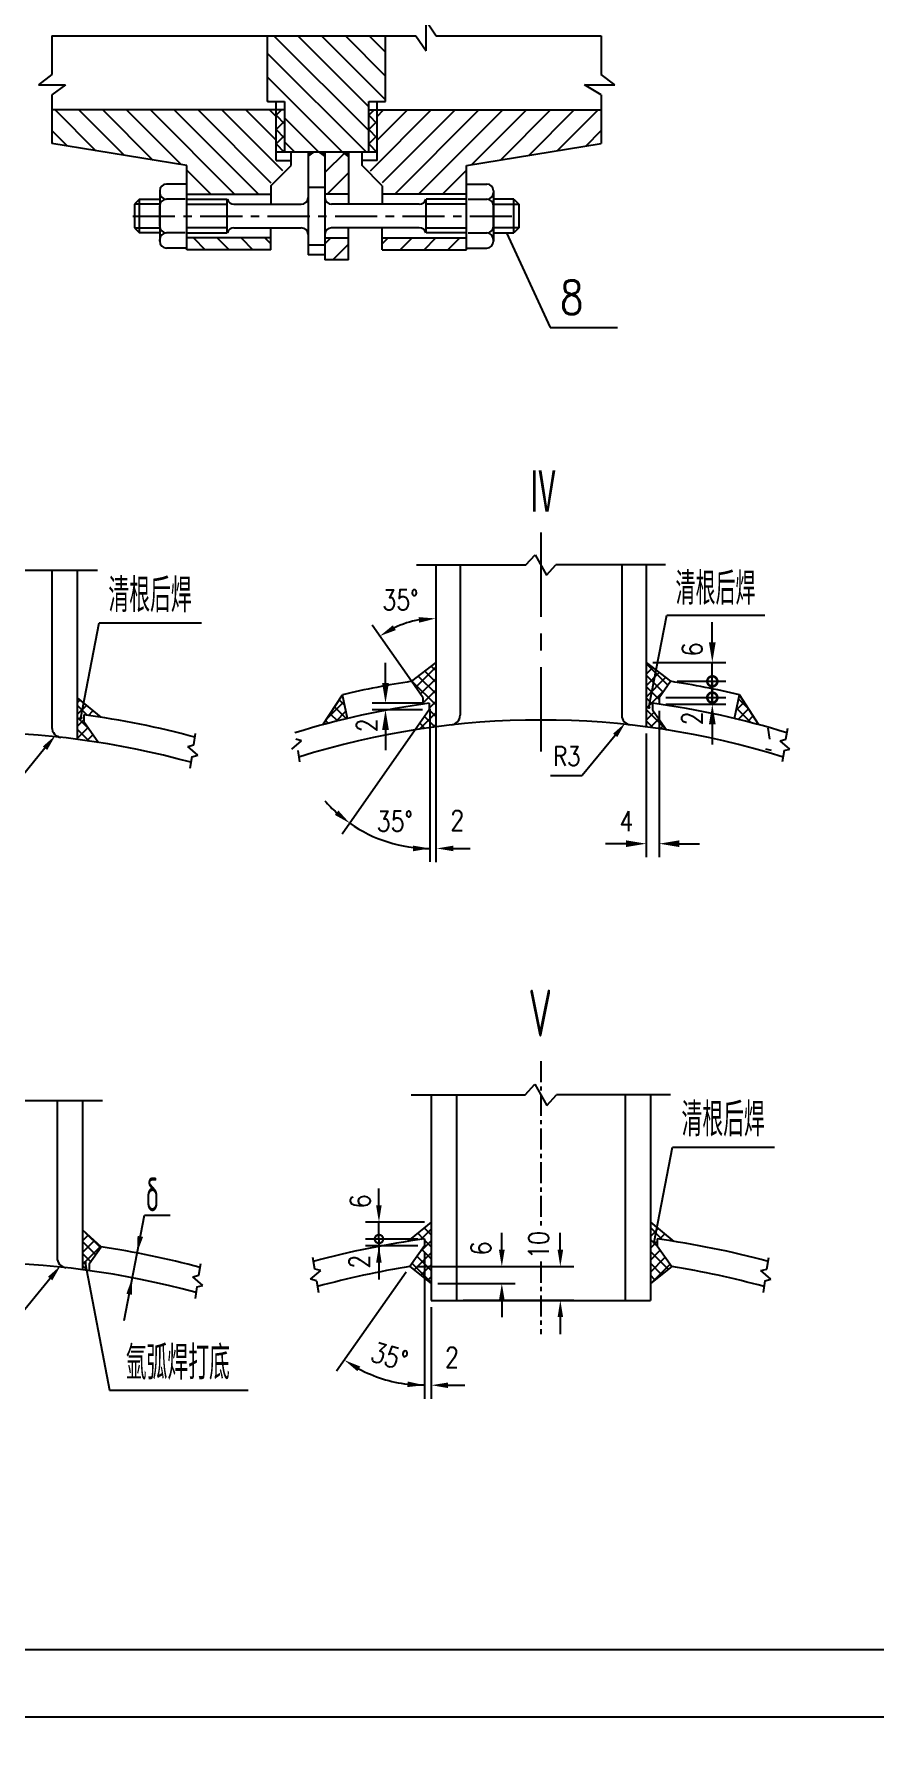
# Model space of a CAD drawing. Extents: x -4889 to 4059, y -4163 to -1605.
# Drawn here: x 3233.8 to 3358.5, y -3644.7 to -3391.1 of the extents above; entities that cross this region are included whole.
import ezdxf

# ---------------------------------------------------------------- set-up
doc = ezdxf.new("R2010")
doc.units = 0
doc.header["$LTSCALE"] = 5
doc.header["$MEASUREMENT"] = 0
for name, pattern in [('CENTER', [2, 1.25, -0.25, 0.25, -0.25]), ('CENTERX2', [4, 2.5, -0.5, 0.5, -0.5]), ('DASHDOT', [1, 0.5, -0.25, 0, -0.25])]:
    doc.linetypes.add(name, pattern=pattern)
doc.layers.get('0').update_dxf_attribs({"linetype": 'CONTINUOUS'})
doc.layers.get('DEFPOINTS').update_dxf_attribs({"linetype": 'CONTINUOUS'})
for name, color, linetype in [('0150001001', 6, 'CONTINUOUS'), ('0180001001', 7, 'CONTINUOUS'), ('0210001001', 1, 'CONTINUOUS'), ('0210001004', 1, 'DASHDOT'), ('0300001001', 1, 'CONTINUOUS'), ('CENTER', 7, 'CENTERX2'), ('CONTI2', 1, 'CONTINUOUS'), ('DIM', 7, 'CONTINUOUS'), ('RED', 1, 'CONTINUOUS'), ('TEXT', 3, 'CONTINUOUS'), ('THICK', 1, 'CONTINUOUS'), ('WHITE', 7, 'CONTINUOUS'), ('YELLOW', 2, 'CONTINUOUS')]:
    doc.layers.add(name, color=color, linetype=linetype)
doc.styles.add('HZ', font='ascii', dxfattribs={"width": 0.65, "bigfont": 'LYTXT.SHX'})
doc.styles.add('XW', font='ROMANS.SHX', dxfattribs={"width": 0.8, "height": 3})
doc.dimstyles.new('DIM1', dxfattribs={"dimtxt": 3, "dimasz": 3, "dimexe": 2, "dimexo": 1, "dimgap": 1, "dimtad": 0, "dimdec": 4, "dimzin": 0, "dimdsep": 46, "dimtxsty": 'XW', "dimcen": 2, "dimclrd": 7, "dimclre": 7, "dimclrt": 3, "dimadec": 0, "dimazin": 0, "dimtfac": 0.666667, "dimtdec": 4, "dimtofl": 0, "dimtmove": 2, "dimatfit": 3, "dimfxl": 0, "dimtvp": 1.333333, "dimtolj": 1, "dimtzin": 0, "dimarcsym": 0})
doc.dimstyles.new('DIM1$0', dxfattribs={"dimtxt": 3, "dimasz": 3, "dimexe": 2, "dimexo": 0, "dimgap": 1, "dimtad": 0, "dimdec": 4, "dimzin": 0, "dimdsep": 46, "dimtxsty": 'XW', "dimcen": 2, "dimclrd": 7, "dimclre": 7, "dimclrt": 3, "dimadec": 0, "dimazin": 0, "dimtfac": 0.666667, "dimtdec": 4, "dimtmove": 0, "dimatfit": 3, "dimfxl": 0, "dimtvp": 1.333333, "dimtolj": 1, "dimtzin": 0, "dimarcsym": 0})
doc.dimstyles.new('DIM2', dxfattribs={"dimscale": 4, "dimtxt": 3, "dimasz": 2.5, "dimexe": 2, "dimexo": 1, "dimgap": 1, "dimtad": 0, "dimdec": 0, "dimzin": 0, "dimdsep": 46, "dimtxsty": 'XW', "dimblk2": 'DOTSMALL', "dimsah": 1, "dimcen": 0, "dimclrt": 3, "dimadec": 0, "dimazin": 0, "dimtm": 1e-09, "dimtfac": 0.5, "dimtdec": 0, "dimtofl": 0, "dimtmove": 2, "dimatfit": 3, "dimfxl": 0, "dimtvp": 1.166667, "dimtolj": 1, "dimtzin": 0, "dimarcsym": 0})
doc.dimstyles.new('DIM3', dxfattribs={"dimscale": 4, "dimtxt": 3, "dimasz": 2.5, "dimexe": 2, "dimexo": 1, "dimgap": 1, "dimtad": 0, "dimdec": 0, "dimzin": 0, "dimdsep": 46, "dimtxsty": 'XW', "dimblk1": 'DOTSMALL', "dimsah": 1, "dimcen": 0, "dimclrt": 3, "dimadec": 0, "dimazin": 0, "dimtm": 1e-09, "dimtfac": 0.5, "dimtdec": 0, "dimtofl": 0, "dimtmove": 2, "dimatfit": 3, "dimldrblk": 'DOTSMALL', "dimfxl": 0, "dimtvp": 1.166667, "dimtolj": 1, "dimtzin": 0, "dimarcsym": 0})
doc.dimstyles.new('DIM4', dxfattribs={"dimscale": 4, "dimtxt": 3, "dimasz": 2.5, "dimexe": 2, "dimexo": 1, "dimgap": 1, "dimtad": 0, "dimtih": 1, "dimtoh": 1, "dimdec": 0, "dimzin": 0, "dimdsep": 46, "dimtxsty": 'XW', "dimblk1": 'NONE', "dimsah": 1, "dimcen": 2, "dimclrt": 3, "dimadec": 0, "dimazin": 0, "dimtfac": 0.5, "dimtdec": 0, "dimtofl": 0, "dimtmove": 2, "dimatfit": 3, "dimldrblk": 'NONE', "dimfxl": 0, "dimtvp": 1.166667, "dimtolj": 1, "dimtzin": 0, "dimarcsym": 0})
doc.dimstyles.new('副本 DIM1', dxfattribs={"dimtxt": 3, "dimasz": 2.5, "dimexe": 2, "dimexo": 0, "dimgap": 1, "dimtad": 1, "dimtih": 1, "dimtoh": 1, "dimdec": 4, "dimzin": 0, "dimdsep": 46, "dimtxsty": 'XW', "dimcen": 0.09, "dimclrt": 3, "dimadec": 0, "dimazin": 0, "dimtfac": 0.5, "dimtdec": 4, "dimtmove": 2, "dimatfit": 3, "dimfxl": 0, "dimtolj": 1, "dimtzin": 0, "dimarcsym": 0})

# ---------------------------------------------------------------- blocks, each defined once
blk = doc.blocks.new('_DotSmall')
at = {"layer": 'WHITE', "color": 0, "const_width": 0.5}
blk.add_lwpolyline([(-0.0625, 0, 1), (0.0625, 0, 1)], format="xyb", close=True, dxfattribs=at)
blk = doc.blocks.new('*D68')
at = {"layer": 'DEFPOINTS', "color": 0}
for p in [(1095.3, 972.3), (1126.3, 972.3), (1122.3, 962.3)]:
    blk.add_point(p, dxfattribs=at)
at = {"layer": 'WHITE', "color": 0, "lineweight": -2}
for p, q in [((1095.3, 982.3), (1095.3, 992.3)), ((1122.3, 972.3), (1087.3, 972.3)), ((1118.3, 962.3), (1087.3, 962.3)), ((1095.3, 962.3), (1095.3, 952.3))]:
    blk.add_line(p, q, dxfattribs=at)
at = {"layer": 'WHITE', "color": 0}
blk.add_solid([(1093.6, 982.3), (1096.9, 982.3), (1095.3, 972.3)], dxfattribs=at)
at = {"layer": 'WHITE', "color": 0, "lineweight": -2, "xscale": 10, "yscale": 10, "zscale": 10, "rotation": 90}
blk.add_blockref('_DotSmall', (1095.3, 962.3), dxfattribs=at)
at = {"layer": 'WHITE', "color": 3, "insert": (1084.3, 984.7), "char_height": 12, "attachment_point": 5, "rotation": 90, "style": 'XW'}
blk.add_mtext('\\A1;6', dxfattribs=at)
blk = doc.blocks.new('*D66')
at = {"layer": 'DEFPOINTS', "color": 0}
for p in [(1122.3, 962.3), (1122.3, 958.3), (1122.3, 958.3), (1113.7, 945.9), (1089.5, 882.2)]:
    blk.add_point(p, dxfattribs=at)
at = {"layer": 'WHITE', "color": 0, "lineweight": -2}
for p, q in [((1122.3, 954.3), (1122.3, 867.5)), ((1111.4, 942.6), (1070.2, 883.9))]:
    blk.add_line(p, q, dxfattribs=at)
blk.add_arc((1122.3, 958.3), 82.8, 241.9221, 263.0779, dxfattribs=at)
at = {"layer": 'WHITE', "color": 0}
for points in [[(1082.5, 883.8), (1084.2, 886.6), (1074.8, 890.4)], [(1112.4, 877.7), (1112.2, 874.4), (1122.3, 875.5)]]:
    blk.add_solid(points, dxfattribs=at)
at = {"layer": 'WHITE', "color": 3, "insert": (1101.6, 892.6), "char_height": 12, "attachment_point": 5, "rotation": 342.5, "style": 'XW'}
blk.add_mtext('\\A1;35°', dxfattribs=at)
blk = doc.blocks.new('*D67')
at = {"layer": 'DEFPOINTS', "color": 0}
for p in [(1095.3, 962.3), (1122.3, 962.3), (1122.3, 958.3)]:
    blk.add_point(p, dxfattribs=at)
at = {"layer": 'WHITE', "color": 0, "lineweight": -2}
for p, q in [((1095.3, 962.3), (1095.3, 972.3)), ((1118.3, 962.3), (1087.3, 962.3)), ((1118.3, 958.3), (1087.3, 958.3)), ((1095.3, 948.3), (1095.3, 938.3))]:
    blk.add_line(p, q, dxfattribs=at)
at = {"layer": 'WHITE', "color": 0}
blk.add_solid([(1093.6, 948.3), (1096.9, 948.3), (1095.3, 958.3)], dxfattribs=at)
at = {"layer": 'WHITE', "color": 0, "lineweight": -2, "xscale": 10, "yscale": 10, "zscale": 10, "rotation": 270}
blk.add_blockref('_DotSmall', (1095.3, 962.3), dxfattribs=at)
at = {"layer": 'WHITE', "color": 3, "insert": (1083.7, 948.8), "char_height": 12, "attachment_point": 5, "rotation": 90, "style": 'XW'}
blk.add_mtext('\\A1;2', dxfattribs=at)
blk = doc.blocks.new('*D65')
at = {"layer": 'DEFPOINTS', "color": 0}
for p in [(1122.3, 958.3), (1126.3, 925.9), (1126.3, 875.5)]:
    blk.add_point(p, dxfattribs=at)
at = {"layer": 'DIM', "color": 0, "lineweight": -2}
for p, q in [((1122.3, 954.3), (1122.3, 867.5)), ((1126.3, 921.9), (1126.3, 867.5)), ((1122.3, 875.5), (1112.3, 875.5)), ((1136.3, 875.5), (1146.3, 875.5))]:
    blk.add_line(p, q, dxfattribs=at)
at = {"layer": 'DIM', "color": 0}
blk.add_solid([(1136.3, 877.1), (1136.3, 873.8), (1126.3, 875.5)], dxfattribs=at)
at = {"layer": 'DIM', "color": 3, "insert": (1138.6, 892.1), "char_height": 12, "attachment_point": 5, "style": 'XW'}
blk.add_mtext('\\A1;2', dxfattribs=at)
blk = doc.blocks.new('_None')
blk = doc.blocks.new('*D69')
at = {"layer": 'DEFPOINTS', "color": 0}
for p in [(1113.7, 945.9), (1168.2, 945.9), (1126.3, 935.9)]:
    blk.add_point(p, dxfattribs=at)
at = {"layer": 'WHITE', "color": 0, "lineweight": -2}
for p, q in [((1168.2, 955.9), (1168.2, 965.9)), ((1117.7, 945.9), (1176.2, 945.9)), ((1130.3, 935.9), (1176.2, 935.9)), ((1168.2, 925.9), (1168.2, 915.9))]:
    blk.add_line(p, q, dxfattribs=at)
at = {"layer": 'WHITE', "color": 0}
for points in [[(1166.5, 955.9), (1169.9, 955.9), (1168.2, 945.9)], [(1166.5, 925.9), (1169.9, 925.9), (1168.2, 935.9)]]:
    blk.add_solid(points, dxfattribs=at)
at = {"layer": 'WHITE', "color": 3, "insert": (1155.9, 956.7), "char_height": 12, "attachment_point": 5, "rotation": 90, "style": 'XW'}
blk.add_mtext('\\A1;6', dxfattribs=at)
blk = doc.blocks.new('*D70')
at = {"layer": 'DEFPOINTS', "color": 0}
for p in [(1113.7, 945.9), (1202.9, 945.9), (1141.3, 925.9)]:
    blk.add_point(p, dxfattribs=at)
at = {"layer": 'WHITE', "color": 0, "lineweight": -2}
for p, q in [((1202.9, 955.9), (1202.9, 965.9)), ((1117.7, 945.9), (1210.9, 945.9)), ((1145.3, 925.9), (1210.9, 925.9)), ((1202.9, 915.9), (1202.9, 905.9))]:
    blk.add_line(p, q, dxfattribs=at)
at = {"layer": 'WHITE', "color": 0}
for points in [[(1201.3, 955.9), (1204.6, 955.9), (1202.9, 945.9)], [(1201.3, 915.9), (1204.6, 915.9), (1202.9, 925.9)]]:
    blk.add_solid(points, dxfattribs=at)
at = {"layer": 'WHITE', "color": 3, "insert": (1190, 958.7), "char_height": 12, "attachment_point": 5, "rotation": 90, "style": 'XW'}
blk.add_mtext('\\A1;10', dxfattribs=at)
blk = doc.blocks.new('*D156')
at = {"color": 0, "lineweight": -2}
blk.add_line((3289.75, -3487.17), (3283.91, -3478.82), dxfattribs=at)
blk.add_arc((3293.37, -3492.33), 14.49, 99.8972, 115.1028, dxfattribs=at)
at = {"color": 0}
for points in [[(3287.43, -3479.57), (3287.01, -3478.85), (3285.05, -3480.46)], [(3290.84, -3477.64), (3290.91, -3478.47), (3293.37, -3477.84)]]:
    blk.add_solid(points, dxfattribs=at)
at = {"layer": 'DEFPOINTS', "color": 0}
for p in [(3293.37, -3469.89), (3287.63, -3479.03), (3289.75, -3487.17), (3291.45, -3489.59), (3293.37, -3493.93)]:
    blk.add_point(p, dxfattribs=at)
at = {"color": 3, "insert": (3288.13, -3475.09), "char_height": 3, "attachment_point": 5, "style": 'XW'}
blk.add_mtext('\\A1;35°', dxfattribs=at)
blk = doc.blocks.new('*D157')
at = {"layer": 'DEFPOINTS', "color": 0}
for p in [(3285.91, -3490.42), (3292.41, -3490.42), (3292.41, -3491.39)]:
    blk.add_point(p, dxfattribs=at)
at = {"layer": 'WHITE', "color": 7, "lineweight": -2}
for p, q in [((3285.91, -3487.42), (3285.91, -3484.42)), ((3291.41, -3490.42), (3283.91, -3490.42)), ((3291.41, -3491.39), (3283.91, -3491.39)), ((3285.91, -3494.39), (3285.91, -3497.39))]:
    blk.add_line(p, q, dxfattribs=at)
at = {"layer": 'WHITE', "color": 7}
for points in [[(3285.41, -3487.42), (3286.41, -3487.42), (3285.91, -3490.42)], [(3285.41, -3494.39), (3286.41, -3494.39), (3285.91, -3491.39)]]:
    blk.add_solid(points, dxfattribs=at)
at = {"layer": 'WHITE', "color": 3, "insert": (3283.13, -3493.68), "char_height": 3, "attachment_point": 5, "rotation": 90, "style": 'XW'}
blk.add_mtext('\\A1;2', dxfattribs=at)
blk = doc.blocks.new('*D158')
at = {"layer": 'DEFPOINTS', "color": 0}
for p in [(3326.49, -3490.56), (3324.57, -3493.93), (3324.57, -3511.27)]:
    blk.add_point(p, dxfattribs=at)
at = {"layer": 'DIM', "color": 7, "lineweight": -2}
for p, q in [((3326.49, -3491.56), (3326.49, -3513.27)), ((3324.57, -3494.93), (3324.57, -3513.27)), ((3321.57, -3511.27), (3318.57, -3511.27)), ((3329.49, -3511.27), (3332.49, -3511.27))]:
    blk.add_line(p, q, dxfattribs=at)
at = {"layer": 'DIM', "color": 7}
for points in [[(3321.57, -3510.77), (3321.57, -3511.77), (3324.57, -3511.27)], [(3329.49, -3510.77), (3329.49, -3511.77), (3326.49, -3511.27)]]:
    blk.add_solid(points, dxfattribs=at)
at = {"layer": 'DIM', "color": 3, "insert": (3321.63, -3507.93), "char_height": 3, "attachment_point": 5, "style": 'XW'}
blk.add_mtext('\\A1;4', dxfattribs=at)
blk = doc.blocks.new('*D159')
at = {"layer": 'DEFPOINTS', "color": 0}
for p in [(3326.49, -3489.59), (3334.39, -3489.59), (3326.49, -3490.56)]:
    blk.add_point(p, dxfattribs=at)
at = {"layer": 'WHITE', "color": 7, "lineweight": -2}
for p, q in [((3334.39, -3489.59), (3334.39, -3486.59)), ((3327.49, -3489.59), (3336.39, -3489.59)), ((3327.49, -3490.56), (3336.39, -3490.56)), ((3334.39, -3493.56), (3334.39, -3496.56))]:
    blk.add_line(p, q, dxfattribs=at)
at = {"layer": 'WHITE', "color": 7}
blk.add_solid([(3333.89, -3493.56), (3334.89, -3493.56), (3334.39, -3490.56)], dxfattribs=at)
at = {"layer": 'WHITE', "color": 7, "lineweight": -2, "xscale": 3, "yscale": 3, "zscale": 3, "rotation": 270}
blk.add_blockref('_DotSmall', (3334.39, -3489.59), dxfattribs=at)
at = {"layer": 'WHITE', "color": 3, "insert": (3331.37, -3492.66), "char_height": 3, "attachment_point": 5, "rotation": 90, "style": 'XW'}
blk.add_mtext('\\A1;2', dxfattribs=at)
blk = doc.blocks.new('*D160')
at = {"layer": 'DEFPOINTS', "color": 0}
for p in [(3324.57, -3484.38), (3334.39, -3484.38), (3328.18, -3487.17)]:
    blk.add_point(p, dxfattribs=at)
at = {"layer": 'WHITE', "color": 7, "lineweight": -2}
for p, q in [((3334.39, -3481.38), (3334.39, -3478.38)), ((3325.57, -3484.38), (3336.39, -3484.38)), ((3329.18, -3487.17), (3336.39, -3487.17)), ((3334.39, -3487.17), (3334.39, -3490.17))]:
    blk.add_line(p, q, dxfattribs=at)
at = {"layer": 'WHITE', "color": 7}
blk.add_solid([(3333.89, -3481.38), (3334.89, -3481.38), (3334.39, -3484.38)], dxfattribs=at)
at = {"layer": 'WHITE', "color": 7, "lineweight": -2, "xscale": 3, "yscale": 3, "zscale": 3, "rotation": 90}
blk.add_blockref('_DotSmall', (3334.39, -3487.17), dxfattribs=at)
at = {"layer": 'WHITE', "color": 3, "insert": (3331.41, -3482.43), "char_height": 3, "attachment_point": 5, "rotation": 90, "style": 'XW'}
blk.add_mtext('\\A1;6', dxfattribs=at)
blk = doc.blocks.new('*D219')
at = {"layer": 'DEFPOINTS', "color": 0}
for p in [(4059.19, -3323.64), (4034.19, -3329.3), (4059.19, -3329.3), (3131.77, -3515.1), (3132.31, -3515.1), (3132.31, -3527.06)]:
    blk.add_point(p, dxfattribs=at)
at = {"layer": 'THICK', "color": 0, "lineweight": -2}
for p, q in [((4034.19, -3329.3), (4034.19, -3322.64)), ((4036.69, -3323.64), (4056.69, -3323.64)), ((4059.19, -3329.3), (4059.19, -3322.64)), ((3131.77, -3515.1), (3131.77, -3529.06)), ((3132.31, -3515.1), (3132.31, -3529.06)), ((3129.27, -3527.06), (3126.77, -3527.06)), ((3131.77, -3527.06), (3132.31, -3527.06)), ((3134.81, -3527.06), (3137.31, -3527.06))]:
    blk.add_line(p, q, dxfattribs=at)
at = {"layer": 'THICK', "color": 0}
for points in [[(4036.69, -3323.23), (4036.69, -3324.06), (4034.19, -3323.64)], [(4056.69, -3323.23), (4056.69, -3324.06), (4059.19, -3323.64)], [(3129.27, -3526.65), (3129.27, -3527.48), (3131.77, -3527.06)], [(3134.81, -3526.65), (3134.81, -3527.48), (3132.31, -3527.06)]]:
    blk.add_solid(points, dxfattribs=at)
at = {"layer": 'THICK', "color": 3, "char_height": 3, "attachment_point": 5, "style": 'XW'}
for s, insert in [('\\A1;25.0000', (4046.69, -3320.64)), ('\\A1;5', (3136.14, -3525))]:
    blk.add_mtext(s, dxfattribs=dict(at, insert=insert))
blk = doc.blocks.new('8型')
at = {"layer": 'WHITE'}
h = blk.add_hatch(dxfattribs=at)
h.set_pattern_fill('ANSI37', color=256, scale=40, style=0)
h.set_pattern_definition([(45, (-220, -483.5), (-3.535534, 3.535534), []), (135, (-220, -483.5), (-3.535534, -3.535534), [])])
h.paths.add_polyline_path([(1040.32731, 474.78277), (1040.32731, 478.81946, -0.0049053947), (1050.32731, 477.36742), (1036.32731, 488.81946), (1036.32731, 452.39232), (1049.0032, 462.39232)])
h.paths.add_polyline_path([(906.32731, 488.81946), (892.32731, 477.36742, -0.0049053947), (902.32731, 478.81946), (902.32731, 474.78277), (893.65143, 462.39232), (906.32731, 452.39232)])
at = {"layer": 'CENTER'}
for p, q in [((971.32731, 584.39988), (971.32731, 486.35784)), ((971.32731, 465.35633), (971.32731, 422.39232))]:
    blk.add_line(p, q, dxfattribs=at)
at = {"layer": 'DIM'}
for p, q in [((962.03168, 564.39988), (967.78058, 570.66565)), ((967.78058, 570.66565), (974.87405, 558.13412)), ((894.32731, 564.39988), (962.03168, 564.39988)), ((974.87405, 558.13412), (980.62295, 564.39988)), ((1048.32731, 564.39988), (980.62295, 564.39988)), ((1038.52103, 476.97691), (1049.39223, 533.36775)), ((837.20575, 460.97409), (836.11279, 467.78016)), ((1105.44888, 460.97409), (1106.54184, 467.78016)), ((834.7632, 454.87462), (840.78002, 460.02614)), ((840.78002, 460.02614), (837.20575, 460.97409)), ((1101.87461, 460.02614), (1105.44888, 460.97409)), ((1107.89143, 454.87462), (1101.87461, 460.02614)), ((838.33746, 453.92666), (834.7632, 454.87462)), ((838.33746, 453.92666), (839.45026, 446.99704)), ((1104.31717, 453.92666), (1103.20437, 446.99704)), ((1104.31717, 453.92666), (1107.89143, 454.87462))]:
    blk.add_line(p, q, dxfattribs=at)
at = {"layer": 'RED'}
for p, q in [((906.32731, 564.39988), (906.32731, 442.39232)), ((921.32731, 564.39988), (921.32731, 442.39232)), ((1021.32731, 564.39988), (1021.32731, 442.39232)), ((1036.32731, 564.39988), (1036.32731, 442.39232)), ((906.32731, 488.81946), (892.32731, 477.36742)), ((1036.32731, 488.81946), (1050.32731, 477.36742)), ((902.32731, 478.81946), (902.32731, 474.78277)), ((1040.32731, 478.81946), (1040.32731, 474.78277)), ((902.32731, 474.78277), (893.65143, 462.39232)), ((1040.32731, 474.78277), (1049.0032, 462.39232)), ((893.65143, 462.39232), (906.32731, 452.39232)), ((1049.0032, 462.39232), (1036.32731, 452.39232)), ((906.32731, 442.39232), (1036.32731, 442.39232))]:
    blk.add_line(p, q, dxfattribs=at)
for radius, start, end in [(515, 97.69967606, 105.17926558), (515, 74.82073442, 82.30032394), (500, 98.93719849, 105.36166443), (500, 74.63833557, 81.06280151)]:
    blk.add_arc((971.32731, -31.53728), radius, start, end, dxfattribs=at)
at = {"layer": 'WHITE'}
blk.add_line((1049.39223, 533.36775), (1110.08707, 533.36775), dxfattribs=at)
at = {"layer": 'WHITE', "const_width": 1}
blk.add_lwpolyline([(1038.02103, 476.97691, 1), (1039.02103, 476.97691, 1)], format="xyb", close=True, dxfattribs=at)
at = {"layer": 'DIM', "color": 3}
for s, insert, char_height, attachment_point, style in [('清根后焊', (1079.54361, 549.69511), 20, 5, 'HZ'), ('\\A1;', (-107.04371, -332.54764), 3, 4, 'XW'), ('\\A1;', (-105.83956, -353.4743), 3, 4, 'XW')]:
    blk.add_mtext(s, dxfattribs=dict(at, insert=insert, char_height=char_height, attachment_point=attachment_point, style=style))
at = {"layer": 'WHITE', "color": 3, "insert": (-183.51247, -297.69591), "char_height": 3, "attachment_point": 4, "style": 'XW'}
blk.add_mtext('\\A1;', dxfattribs=at)
at = {"layer": 'DIM'}
dim = blk.add_linear_dim(base=(906.32731, 391.95963), p1=(902.32731, 474.78277), p2=(906.32731, 442.39232), text='2', dimstyle='DIM4', dxfattribs=at)
dim.commit()
dim.dimension.update_dxf_attribs({"geometry": '*D65', "text_midpoint": (918.56856, 408.56391), "dimtype": 160, "insert": (-220, -483.5)})
at = {"layer": 'WHITE'}
for base, p1, p2, text, dimstyle, picture, middle in [((875.25243, 488.81946), (902.32731, 478.81946), (906.32731, 488.81946), '6', 'DIM3', '*D68', (864.28416, 501.15792)), ((875.25243, 478.81946), (902.32731, 474.78277), (902.32731, 478.81946), '2', 'DIM2', '*D67', (863.67481, 465.25416)), ((982.91867, 462.39232), (921.32731, 442.39232), (893.65143, 462.39232), '10', 'DIM1', '*D70', (969.99531, 475.22503)), ((948.18714, 462.39232), (906.32731, 452.39232), (893.65143, 462.39232), '6', 'DIM1', '*D69', (935.86956, 473.20844))]:
    dim = blk.add_linear_dim(base=base, p1=p1, p2=p2, angle=90, text=text, dimstyle=dimstyle, dxfattribs=at)
    dim.commit()
    dim.dimension.update_dxf_attribs({"geometry": picture, "text_midpoint": middle, "dimtype": 160, "insert": (-220, -483.5)})
dim = blk.add_angular_dim_2l(base=(869.52274, 398.73323), line1=((902.32731, 478.81946), (902.32731, 474.78277)), line2=((902.32731, 474.78277), (893.65143, 462.39232)), dimstyle='DIM1', dxfattribs=at)
dim.commit()
dim.dimension.update_dxf_attribs({"geometry": '*D66', "text_midpoint": (881.6318, 409.14497), "insert": (-220, -483.5)})

msp = doc.modelspace()

# ---------------------------------------------------------------- hatches: boundary and pattern name
at = {"layer": 'WHITE'}
h = msp.add_hatch(dxfattribs=at)
h.set_pattern_fill('ANSI37', color=256, scale=9.6, style=0)
h.set_pattern_definition([(45, (3215.0469, -3639.7664), (-0.848528, 0.848528), []), (135, (3215.0469, -3639.7664), (-0.848528, -0.848528), [])])
h.paths.add_polyline_path([(3338.40769, -3489.16468), (3337.65992, -3492.6873, -0.007596561), (3341.29917, -3493.61456)])
h.paths.add_polyline_path([(3328.17966, -3487.16994), (3324.56542, -3484.38287), (3324.56542, -3493.92868, -0.006403727), (3327.60763, -3494.36726), (3325.52542, -3491.39355), (3325.52542, -3490.42475, -0.001960476), (3326.48542, -3490.55837), (3326.48542, -3489.58957)])
h.paths.add_polyline_path([(3293.36542, -3484.38287), (3289.75118, -3487.16994), (3291.44542, -3489.58957), (3291.44542, -3490.55837, -0.001960476), (3292.40542, -3490.42475), (3292.40542, -3491.39355), (3290.32321, -3494.36726, -0.006403727), (3293.36542, -3493.92868)])
h.paths.add_polyline_path([(3279.52316, -3489.16468), (3276.63167, -3493.61456, -0.007596561), (3280.27092, -3492.6873)])
h = msp.add_hatch(dxfattribs=at)
h.set_pattern_fill('ANSI37', color=256, scale=10, style=0)
h.set_pattern_definition([(45, (3026.0985, -3732.716), (-0.8838835, 0.8838835), []), (135, (3026.0985, -3732.716), (-0.8838835, -0.8838835), [])])
h.paths.add_polyline_path([(3207.6803, -3489.63617), (3204.1803, -3492.49918, -0.004905395), (3206.6803, -3492.13617), (3206.6803, -3493.14534), (3204.51132, -3496.24296, -0.006403727), (3207.6803, -3495.78611)])
h.paths.add_polyline_path([(3240.1803, -3495.78611, -0.006403727), (3243.34927, -3496.24296), (3241.1803, -3493.14534), (3241.1803, -3492.13617, -0.004905395), (3243.6803, -3492.49918), (3240.1803, -3489.63617)])
h = msp.add_hatch(dxfattribs=at)
h.set_pattern_fill('ANSI37', color=256, scale=10, style=0)
h.set_pattern_definition([(45, (3126.861, -3896.4184), (-0.8838835, 0.8838835), []), (135, (3126.861, -3896.4184), (-0.8838835, -0.8838835), [])])
h.paths.add_polyline_path([(3243.71045, -3571.09888), (3240.94278, -3568.59888), (3240.94278, -3574.49733, -0.00201821), (3241.94278, -3574.63255), (3241.94278, -3573.62338)])
h.paths.add_polyline_path([(3208.44278, -3568.59888), (3205.6751, -3571.09888), (3207.44278, -3573.62338), (3207.44278, -3574.63255, -0.00201821), (3208.44278, -3574.49733)])

# ---------------------------------------------------------------- linework, layer by layer
for p, q in [((3292.49218, -3491.26964), (3292.49218, -3513.97543)), ((3290.32321, -3494.36726), (3279.46868, -3509.86914)), ((2710.931, -3640.86273), (3551.931, -3640.86273))]:
    msp.add_line(p, q)
for start, end in [(221.1558894, 228.0779447), (235, 270)]:
    msp.add_arc((3292.49218, -3491.26964), 20.70579, start, end)
msp.add_solid([(3278.91741, -3506.34961), (3278.39909, -3507.00214), (3280.61583, -3508.23083)])
at = {"layer": '0150001001', "color": 7}
for p, q in [((3291.92564, -3389.10731), (3293.42564, -3391.35731)), ((3291.92564, -3393.60731), (3291.92564, -3389.10731)), ((3290.42564, -3391.35731), (3291.92564, -3393.60731)), ((3236.42564, -3397.10731), (3234.42564, -3398.60731)), ((3319.92564, -3398.60731), (3317.92564, -3397.10731)), ((3234.42564, -3398.60731), (3238.42564, -3398.60731)), ((3238.42564, -3398.60731), (3236.42564, -3400.10731)), ((3315.42564, -3398.60731), (3319.92564, -3398.60731)), ((3317.92564, -3400.10731), (3315.42564, -3398.60731))]:
    msp.add_line(p, q, dxfattribs=at)
at = {"layer": '0150001001', "color": 1}
for p, q in [((3271.92564, -3410.60731), (3271.92564, -3408.60731)), ((3282.42564, -3410.60731), (3282.42564, -3408.60731))]:
    msp.add_line(p, q, dxfattribs=at)
at = {"layer": '0180001001'}
for p, q in [((3252.42564, -3416.35731), (3248.67564, -3416.35731)), ((3256.42564, -3416.35731), (3262.42564, -3416.35731)), ((3301.92564, -3416.35731), (3305.67564, -3416.35731)), ((3248.67564, -3419.85731), (3252.42564, -3419.85731)), ((3262.42564, -3419.85731), (3256.42564, -3419.85731)), ((3305.67564, -3419.85731), (3301.92564, -3419.85731))]:
    msp.add_line(p, q, dxfattribs=at)
at = {"layer": '0210001001', "color": 7}
for p, q in [((3236.42564, -3391.35731), (3290.42564, -3391.35731)), ((3236.42564, -3391.35731), (3236.42564, -3397.10731)), ((3269.35583, -3391.35731), (3283.42564, -3405.42711)), ((3283.42564, -3401.89158), (3272.89137, -3391.35731)), ((3276.4269, -3391.35731), (3285.92564, -3400.85604)), ((3285.92564, -3397.32051), (3279.96243, -3391.35731)), ((3283.49797, -3391.35731), (3285.92564, -3393.78498)), ((3293.42564, -3391.35731), (3317.92564, -3391.35731)), ((3317.92564, -3391.35731), (3317.92564, -3397.10731)), ((3283.0703, -3408.60731), (3268.42564, -3393.96264)), ((3268.42564, -3397.49818), (3279.53477, -3408.60731)), ((3236.42564, -3400.10731), (3236.42564, -3407.35731)), ((3317.92564, -3400.10731), (3317.92564, -3407.35731)), ((3236.89389, -3402.35731), (3242.9549, -3408.41831)), ((3247.17643, -3409.10431), (3240.42943, -3402.35731)), ((3243.96496, -3402.35731), (3251.39796, -3409.79031)), ((3255.6195, -3410.47631), (3247.50049, -3402.35731)), ((3251.03603, -3402.35731), (3263.53603, -3414.85731)), ((3267.07156, -3414.85731), (3254.57156, -3402.35731)), ((3258.1071, -3402.35731), (3268.92564, -3413.17585)), ((3270.65913, -3411.37381), (3261.64263, -3402.35731)), ((3265.17816, -3402.35731), (3269.67564, -3406.85478)), ((3269.67564, -3403.31925), (3268.7137, -3402.35731)), ((3269.67564, -3403.15503), (3270.47337, -3402.35731)), ((3269.67564, -3403.15503), (3270.92564, -3404.40503)), ((3275.99923, -3408.60731), (3270.92564, -3403.53371)), ((3283.42564, -3403.15503), (3284.22337, -3402.35731)), ((3283.42564, -3403.15503), (3284.67564, -3404.40503)), ((3283.69214, -3411.37381), (3292.70865, -3402.35731)), ((3289.17311, -3402.35731), (3284.67564, -3406.85478)), ((3284.67564, -3403.31925), (3285.63758, -3402.35731)), ((3296.24418, -3402.35731), (3285.42564, -3413.17585)), ((3287.27971, -3414.85731), (3299.77971, -3402.35731)), ((3303.31525, -3402.35731), (3290.81525, -3414.85731)), ((3298.73178, -3410.47631), (3306.85078, -3402.35731)), ((3310.38632, -3402.35731), (3302.95331, -3409.79031)), ((3307.17485, -3409.10431), (3313.92185, -3402.35731)), ((3317.45738, -3402.35731), (3311.39638, -3408.41831)), ((3238.73336, -3407.73231), (3236.42564, -3405.42459)), ((3270.92564, -3404.02635), (3269.67564, -3405.27635)), ((3270.92564, -3406.52635), (3269.67564, -3405.27635)), ((3284.67564, -3404.02635), (3283.42564, -3405.27635)), ((3284.67564, -3406.52635), (3283.42564, -3405.27635)), ((3315.61791, -3407.73231), (3317.92564, -3405.42459)), ((3269.67564, -3407.39767), (3270.92564, -3406.14767)), ((3269.67564, -3407.39767), (3270.88527, -3408.60731)), ((3270.92564, -3408.26899), (3270.58733, -3408.60731)), ((3270.92564, -3407.06925), (3272.4637, -3408.60731)), ((3276.92564, -3411.64031), (3279.95865, -3408.60731)), ((3283.42564, -3407.39767), (3284.67564, -3406.14767)), ((3283.42564, -3407.39767), (3284.63527, -3408.60731)), ((3284.67564, -3408.26899), (3284.33733, -3408.60731)), ((3260.00049, -3414.85731), (3256.42564, -3411.28245)), ((3280.42564, -3411.67585), (3277.24418, -3414.85731)), ((3294.35078, -3414.85731), (3297.92564, -3411.28245)), ((3297.92564, -3416.35731), (3291.92564, -3416.35731)), ((3262.71496, -3423.10731), (3260.96496, -3421.35731)), ((3264.50049, -3421.35731), (3266.25049, -3423.10731)), ((3268.92564, -3422.24692), (3268.03603, -3421.35731)), ((3276.92564, -3422.24692), (3277.81525, -3421.35731)), ((3285.42564, -3422.24692), (3286.31525, -3421.35731)), ((3289.85078, -3421.35731), (3288.10078, -3423.10731)), ((3291.63632, -3423.10731), (3293.38632, -3421.35731)), ((3291.92564, -3419.85731), (3297.92564, -3419.85731)), ((3296.92185, -3421.35731), (3295.17185, -3423.10731)), ((3280.42564, -3422.28245), (3278.10078, -3424.60731))]:
    msp.add_line(p, q, dxfattribs=at)
at = {"layer": '0210001001', "color": 1}
for p, q in [((3268.42564, -3401.10731), (3268.42564, -3391.35731)), ((3285.92564, -3401.10731), (3285.92564, -3391.35731)), ((3270.92564, -3402.35731), (3236.42564, -3402.35731)), ((3268.42564, -3401.10731), (3270.92564, -3401.10731)), ((3269.67564, -3409.85731), (3269.67564, -3401.10731)), ((3270.92564, -3401.10731), (3270.92564, -3408.60731)), ((3283.42564, -3401.10731), (3285.92564, -3401.10731)), ((3283.42564, -3408.60731), (3283.42564, -3401.10731)), ((3283.42564, -3402.35731), (3317.92564, -3402.35731)), ((3284.67564, -3409.85731), (3284.67564, -3401.10731)), ((3256.42564, -3410.60731), (3236.42564, -3407.35731)), ((3284.67564, -3408.60731), (3269.67564, -3408.60731)), ((3274.42564, -3408.60731), (3274.42564, -3423.85731)), ((3276.92564, -3408.60731), (3276.92564, -3424.60731)), ((3280.42564, -3408.60731), (3280.42564, -3416.35731)), ((3297.92564, -3410.60731), (3317.92564, -3407.35731)), ((3256.42564, -3423.10731), (3256.42564, -3410.60731)), ((3268.92564, -3413.60731), (3271.92564, -3410.60731)), ((3269.67564, -3409.85731), (3271.92564, -3409.85731)), ((3284.67564, -3409.85731), (3282.42564, -3409.85731)), ((3285.42564, -3413.60731), (3282.42564, -3410.60731)), ((3297.92564, -3423.10731), (3297.92564, -3410.60731)), ((3256.42564, -3413.35731), (3253.42564, -3413.35731)), ((3268.92564, -3413.60731), (3268.92564, -3416.35731)), ((3285.42564, -3413.60731), (3285.42564, -3416.35731)), ((3297.92564, -3413.35731), (3300.92564, -3413.35731)), ((3249.42564, -3415.60731), (3248.67564, -3416.35731)), ((3249.42564, -3415.60731), (3252.42564, -3415.60731)), ((3249.42564, -3420.60731), (3249.42564, -3415.60731)), ((3252.42564, -3414.35731), (3252.42564, -3421.85731)), ((3256.17564, -3415.60731), (3253.42564, -3415.60731)), ((3256.42564, -3414.85731), (3268.92564, -3414.85731)), ((3256.42564, -3415.60731), (3262.42564, -3415.60731)), ((3262.42564, -3420.60731), (3262.42564, -3415.60731)), ((3276.92564, -3413.85731), (3274.42564, -3413.85731)), ((3280.42564, -3414.85731), (3276.92564, -3414.85731)), ((3297.92564, -3414.85731), (3285.42564, -3414.85731)), ((3297.92564, -3415.60731), (3291.92564, -3415.60731)), ((3291.92564, -3420.60731), (3291.92564, -3415.60731)), ((3298.17564, -3415.60731), (3300.92564, -3415.60731)), ((3301.92564, -3414.35731), (3301.92564, -3421.85731)), ((3304.92564, -3415.60731), (3301.92564, -3415.60731)), ((3304.92564, -3415.60731), (3305.67564, -3416.35731)), ((3304.92564, -3420.60731), (3304.92564, -3415.60731)), ((3248.67564, -3416.35731), (3248.67564, -3419.85731)), ((3263.42564, -3416.35731), (3273.42564, -3416.35731)), ((3290.92564, -3416.35731), (3277.92564, -3416.35731)), ((3305.67564, -3416.35731), (3305.67564, -3419.85731)), ((3248.67564, -3419.85731), (3249.42564, -3420.60731)), ((3252.42564, -3420.60731), (3249.42564, -3420.60731)), ((3256.17564, -3420.60731), (3253.42564, -3420.60731)), ((3256.42564, -3420.60731), (3262.42564, -3420.60731)), ((3268.92564, -3421.35731), (3256.42564, -3421.35731)), ((3257.42943, -3421.35731), (3259.17943, -3423.10731)), ((3263.42564, -3419.85731), (3273.42564, -3419.85731)), ((3268.92564, -3423.10731), (3268.92564, -3419.85731)), ((3276.92564, -3421.35731), (3280.42564, -3421.35731)), ((3290.92564, -3419.85731), (3277.92564, -3419.85731)), ((3280.42564, -3424.60731), (3280.42564, -3419.85731)), ((3285.42564, -3423.10731), (3285.42564, -3419.85731)), ((3285.42564, -3421.35731), (3297.92564, -3421.35731)), ((3297.92564, -3420.60731), (3291.92564, -3420.60731)), ((3298.17564, -3420.60731), (3300.92564, -3420.60731)), ((3301.92564, -3420.60731), (3304.92564, -3420.60731)), ((3305.67564, -3419.85731), (3304.92564, -3420.60731)), ((3256.42564, -3422.85731), (3253.42564, -3422.85731)), ((3268.92564, -3423.10731), (3256.42564, -3423.10731)), ((3274.42564, -3422.35731), (3276.92564, -3422.35731)), ((3276.92564, -3423.85731), (3274.42564, -3423.85731)), ((3285.42564, -3423.10731), (3297.92564, -3423.10731)), ((3297.92564, -3422.85731), (3300.92564, -3422.85731)), ((3280.42564, -3424.60731), (3276.92564, -3424.60731))]:
    msp.add_line(p, q, dxfattribs=at)
at = {"layer": '0210001001'}
for p, q in [((3268.49923, -3401.10731), (3268.42564, -3401.03371)), ((3256.42564, -3414.81798), (3256.46496, -3414.85731)), ((3297.92564, -3414.81798), (3297.88632, -3414.85731))]:
    msp.add_line(p, q, dxfattribs=at)
at = {"layer": '0210001001', "color": 6}
for p, q in [((3268.92564, -3413.60731), (3268.92564, -3416.35731)), ((3252.42564, -3414.35731), (3252.42564, -3414.60731)), ((3301.92564, -3414.35731), (3301.92564, -3414.60731)), ((3252.42564, -3419.60731), (3252.42564, -3416.60731)), ((3301.92564, -3419.60731), (3301.92564, -3416.60731)), ((3252.42564, -3421.85731), (3252.42564, -3421.60731)), ((3301.92564, -3421.85731), (3301.92564, -3421.60731))]:
    msp.add_line(p, q, dxfattribs=at)
at = {"layer": '0210001001', "color": 1}
for centre, start, end in [((3253.42564, -3414.35731), 90, 180), ((3300.92564, -3414.35731), 0, 90), ((3253.42564, -3414.60731), 180, 270), ((3253.42564, -3416.60731), 90, 180), ((3263.42564, -3415.35731), 194.4775122, 270), ((3273.42564, -3415.35731), 270, 0), ((3277.92564, -3415.35731), 180, 270), ((3290.92564, -3415.35731), 270, 345.5224878), ((3300.92564, -3414.60731), 270, 0), ((3300.92564, -3416.60731), 0, 90), ((3253.42564, -3419.60731), 180, 270), ((3253.42564, -3421.60731), 90, 180), ((3263.42564, -3420.85731), 90, 165.5224878), ((3273.42564, -3420.85731), 0, 90), ((3277.92564, -3420.85731), 90, 180), ((3290.92564, -3420.85731), 14.4775122, 90), ((3300.92564, -3419.60731), 270, 0), ((3300.92564, -3421.60731), 0, 90), ((3253.42564, -3421.85731), 180, 270), ((3300.92564, -3421.85731), 270, 0)]:
    msp.add_arc(centre, 1, start, end, dxfattribs=at)
at = {"layer": '0210001004', "color": 1, "linetype": 'CENTER'}
msp.add_line((3248.42564, -3418.10731), (3305.92564, -3418.10731), dxfattribs=at)
at = {"layer": '0300001001', "color": 7}
for p, q in [((3303.87532, -3420.60731), (3310.32494, -3434.66749)), ((3310.32494, -3434.66749), (3320.32494, -3434.66749))]:
    msp.add_line(p, q, dxfattribs=at)
at = {"layer": 'CENTER'}
msp.add_line((3308.96542, -3465.08544), (3308.96542, -3497.71036), dxfattribs=at)
at = {"layer": 'DIM'}
for p, q in [((3306.73447, -3469.88544), (3308.1142, -3468.38166)), ((3308.1142, -3468.38166), (3309.81664, -3471.38923)), ((3243.1803, -3470.74107), (3226.2542, -3470.74107)), ((3290.48542, -3469.88544), (3306.73447, -3469.88544)), ((3309.81664, -3471.38923), (3311.19637, -3469.88544)), ((3327.44542, -3469.88544), (3311.19637, -3469.88544)), ((3240.72872, -3492.59681), (3243.44652, -3478.4991)), ((3324.99122, -3491.03215), (3327.63216, -3477.33315)), ((3292.49218, -3491.26964), (3292.49218, -3513.97543)), ((3257.46069, -3496.59751), (3257.73393, -3494.896)), ((3293.36542, -3493.92696), (3293.36542, -3513.99198)), ((3342.92006, -3495.76179), (3342.65775, -3494.12833)), ((3345.31473, -3495.76179), (3345.57704, -3494.12833)), ((3256.56712, -3496.8345), (3257.46069, -3496.59751)), ((3258.07133, -3498.12238), (3256.56712, -3496.8345)), ((3272.0299, -3497.22566), (3273.47394, -3495.9893)), ((3273.47394, -3495.9893), (3272.61611, -3495.76179)), ((3343.19167, -3497.45317), (3342.33385, -3497.22566)), ((3344.45691, -3495.9893), (3345.31473, -3495.76179)), ((3345.90095, -3497.22566), (3344.45691, -3495.9893)), ((3345.04312, -3497.45317), (3345.90095, -3497.22566)), ((3257.17776, -3498.35937), (3256.89956, -3500.09178)), ((3257.17776, -3498.35937), (3258.07133, -3498.12238)), ((3272.88772, -3497.45317), (3273.15479, -3499.11628)), ((3345.04312, -3497.45317), (3344.77605, -3499.11628)), ((3310.37675, -3501.16329), (3315.1037, -3501.16329)), ((3295.99218, -3511.97543), (3298.49218, -3511.97543)), ((3243.94278, -3549.45229), (3227.01669, -3549.45229)), ((3247.13335, -3582.03338), (3250.14885, -3566.39145)), ((3250.14885, -3566.39145), (3253.99154, -3566.39145)), ((3241.33651, -3573.46964), (3244.98774, -3592.4092)), ((3257.3296, -3575.54573), (3258.22317, -3575.30874)), ((3258.83381, -3576.83361), (3257.3296, -3575.54573)), ((3258.22317, -3575.30874), (3258.49641, -3573.60722)), ((3257.94024, -3577.0706), (3257.66204, -3578.803)), ((3257.94024, -3577.0706), (3258.83381, -3576.83361))]:
    msp.add_line(p, q, dxfattribs=at)
for points in [[(3289.99218, -3511.55876), (3289.99218, -3512.3921), (3292.49218, -3511.97543)], [(3295.99218, -3511.55876), (3295.99218, -3512.3921), (3293.49218, -3511.97543)], [(3249.94722, -3569.63849), (3249.12895, -3569.48074), (3249.06484, -3572.01441)], [(3247.4726, -3578.07254), (3248.29086, -3578.23028), (3248.35498, -3575.69661)]]:
    msp.add_solid(points, dxfattribs=at)
at = {"layer": 'RED'}
for p, q in [((3236.4303, -3470.74107), (3236.4303, -3494.00245)), ((3240.1803, -3470.74107), (3240.1803, -3495.78611)), ((3293.36542, -3469.88544), (3293.36542, -3493.92868)), ((3296.96542, -3469.88544), (3296.96542, -3492.21637)), ((3320.96542, -3469.88544), (3320.96542, -3492.21637)), ((3324.56542, -3469.88544), (3324.56542, -3493.92868)), ((3293.36542, -3484.38287), (3289.75118, -3487.16994)), ((3324.56542, -3484.38287), (3328.17966, -3487.16994)), ((3291.44542, -3489.58957), (3289.75118, -3487.16994)), ((3326.48542, -3489.58957), (3328.17966, -3487.16994)), ((3240.1803, -3489.63617), (3243.6803, -3492.49918)), ((3276.63167, -3493.61456), (3279.52316, -3489.16468)), ((3280.27282, -3492.69626), (3279.52316, -3489.16468)), ((3291.44542, -3489.58957), (3291.44542, -3490.55837)), ((3326.48542, -3489.58957), (3326.48542, -3490.55837)), ((3337.65802, -3492.69626), (3338.40769, -3489.16468)), ((3341.29917, -3493.61456), (3338.40769, -3489.16468)), ((3241.1803, -3492.13617), (3241.1803, -3493.14534)), ((3292.40542, -3491.39355), (3290.32321, -3494.36726)), ((3292.40542, -3490.42475), (3292.40542, -3491.39355)), ((3325.52542, -3490.42475), (3325.52542, -3491.39355)), ((3325.52542, -3491.39355), (3327.60763, -3494.36726)), ((3241.1803, -3493.14534), (3243.34927, -3496.24296)), ((3237.19278, -3549.45229), (3237.19278, -3572.71367)), ((3240.94278, -3549.45229), (3240.94278, -3574.49733)), ((3240.94278, -3568.59888), (3243.71045, -3571.09888)), ((3241.94278, -3573.62338), (3243.71045, -3571.09888)), ((3241.94278, -3573.62338), (3241.94278, -3574.63255))]:
    msp.add_line(p, q, dxfattribs=at)
for centre, radius, start, end in [((3308.96542, -3612.91036), 127.2, 98.6880902, 103.3832995), ((3308.96542, -3612.91036), 127.2, 76.6167005, 81.3119098), ((3223.9303, -3619.72536), 128.75, 74.8207344, 82.3003239), ((3308.96542, -3612.91036), 123.6, 97.6996761, 107.1760313), ((3295.52542, -3492.21637), 1.44, 276.3540512, 0), ((3322.40542, -3492.21637), 1.44, 180, 263.6459488), ((3308.96542, -3612.91036), 123.6, 72.8239687, 82.3003239), ((3223.9303, -3619.72536), 125, 74.6383356, 105.3616644), ((3237.9303, -3494.00245), 1.5, 180, 263.6459488), ((3308.96542, -3612.91036), 120, 72.5807003, 107.4192997), ((3224.69278, -3698.43658), 125, 74.6383356, 105.3616644), ((3238.69278, -3572.71367), 1.5, 180, 263.6459488), ((3224.69278, -3698.43658), 128.75, 74.8207344, 81.5057528)]:
    msp.add_arc(centre, radius, start, end, dxfattribs=at)
at = {"layer": 'TEXT'}
for points in [[(3275.49955, -3408.61263), (3274.3945, -3408.56464), (3274.3945, -3409.4284)], [(3275.83605, -3408.61263), (3276.94109, -3408.56464), (3276.94109, -3409.4284)], [(3279.29852, -3408.61263), (3280.40356, -3408.56464), (3280.40356, -3409.4284)]]:
    msp.add_solid(points, dxfattribs=at)
at = {"layer": 'THICK', "color": 0}
msp.add_line((3334.38735, -3490.55837), (3334.38735, -3484.38287), dxfattribs=at)
at = {"layer": 'WHITE'}
for p, q in [((3243.44652, -3478.4991), (3258.62023, -3478.4991)), ((3327.63216, -3477.33315), (3342.19892, -3477.33315)), ((3235.40118, -3497.10141), (3230.32434, -3503.32216)), ((3319.97747, -3495.19138), (3315.1037, -3501.16329)), ((3236.16366, -3575.81264), (3231.08682, -3582.03338)), ((3244.98774, -3592.4092), (3265.54389, -3592.4092))]:
    msp.add_line(p, q, dxfattribs=at)
for points, const_width in [([(3240.60372, -3492.59681, 1), (3240.85372, -3492.59681, 1)], 0.25), ([(3324.87122, -3491.03215, 1), (3325.11122, -3491.03215, 1)], 0.24), ([(3241.21151, -3573.46964, 1), (3241.46151, -3573.46964, 1)], 0.25)]:
    msp.add_lwpolyline(points, format="xyb", close=True, dxfattribs=dict(at, const_width=const_width))
for points in [[(3319.66758, -3494.93846), (3320.28737, -3495.44429), (3321.49494, -3493.332)], [(3235.07837, -3496.83796), (3235.72399, -3497.36486), (3236.98188, -3495.16456)], [(3235.84086, -3575.54919), (3236.48647, -3576.07609), (3237.74436, -3573.87578)]]:
    msp.add_solid(points, dxfattribs=at)
at = {"layer": 'YELLOW'}
msp.add_line((2735.931, -3630.86273), (3541.931, -3630.86273), dxfattribs=at)

# ---------------------------------------------------------------- block references
at = {"xscale": 0.25, "yscale": 0.25, "zscale": 0.25}
msp.add_blockref('8型', (3066.11616, -3689.64922), dxfattribs=at)

# ---------------------------------------------------------------- texts
at = {"color": 3, "insert": (3287.29496, -3507.94206), "char_height": 3, "attachment_point": 5, "style": 'XW'}
msp.add_mtext('\\A1;35°', dxfattribs=at)
at = {"layer": '0300001001', "color": 6, "style": 'XW', "width": 0.8}
msp.add_text('8', height=5, dxfattribs=at).set_placement((3311.82494, -3432.66749))
at = {"layer": 'CONTI2', "color": 6, "style": 'HZ', "width": 0.65}
for s, p in [('Ⅳ', (3307.07123, -3462.65443)), ('V', (3307.12625, -3539.90822))]:
    msp.add_text(s, height=7, dxfattribs=at).set_placement(p)
at = {"layer": 'DIM', "color": 3, "attachment_point": 5}
for s, insert, char_height, style in [('清根后焊', (3250.98437, -3474.41726), 5, 'HZ'), ('清根后焊', (3334.86849, -3473.41459), 4.8, 'HZ'), ('\\A1;R3', (3312.80636, -3498.27992), 2.88, 'XW'), ('\\A1;2', (3296.55249, -3507.82436), 3, 'XW'), ('δ', (3251.33211, -3563.33098), 5, 'HZ'), ('氩弧焊打底', (3255.10236, -3588.32736), 5, 'HZ')]:
    msp.add_mtext(s, dxfattribs=dict(at, insert=insert, char_height=char_height, style=style))

# ---------------------------------------------------------------- dimensions: what is measured, and where the dimension line sits
dim = msp.add_angular_dim_2l(base=(3287.62592, -3479.02595), line1=((3293.36542, -3469.88544), (3293.36542, -3493.92868)), line2=((3291.44542, -3489.58957), (3289.75118, -3487.16994)), dimstyle='副本 DIM1')
dim.commit()
dim.dimension.update_dxf_attribs({"geometry": '*D156', "text_midpoint": (3288.13153, -3475.09497), "dimtype": 162})
at = {"layer": 'DIM'}
dim = msp.add_linear_dim(base=(3324.56542, -3511.2711), p1=(3326.48542, -3490.55837), p2=(3324.56542, -3493.92868), angle=180, text='4', dimstyle='DIM1', dxfattribs=at)
dim.commit()
dim.dimension.update_dxf_attribs({"geometry": '*D158', "text_midpoint": (3321.62752, -3507.92651), "dimtype": 160})
at = {"layer": 'THICK', "color": 0}
dim = msp.add_linear_dim(base=(3132.31159, -3527.06307), p1=(3131.77069, -3515.10089), p2=(3132.31159, -3515.10089), text='5', dimstyle='DIM1$0', override={"dimasz": 2.5, "dimtad": 1, "dimcen": 0.09, "dimclrd": 0, "dimclre": 0, "dimadec": 2, "dimtfac": 0.5, "dimtmove": 2, "dimtvp": 0}, dxfattribs=at)
dim.commit()
dim.dimension.update_dxf_attribs({"geometry": '*D219', "text_midpoint": (3136.13852, -3525.00023), "dimtype": 160})
at = {"layer": 'WHITE'}
for base, p1, p2, text, override, picture, middle in [((3334.38735, -3484.38287), (3328.17966, -3487.16994), (3324.56542, -3484.38287), '6', {"dimblk1": 'DotSmall', "dimsah": 1}, '*D160', (3331.41114, -3482.42606)), ((3334.38735, -3489.58957), (3326.48542, -3490.55837), (3326.48542, -3489.58957), '2', {"dimblk2": 'DotSmall', "dimsah": 1}, '*D159', (3331.36862, -3492.65912))]:
    dim = msp.add_linear_dim(base=base, p1=p1, p2=p2, angle=90, text=text, dimstyle='DIM1', override=override, dxfattribs=at)
    dim.commit()
    dim.dimension.update_dxf_attribs({"geometry": picture, "text_midpoint": middle, "dimtype": 160})
dim = msp.add_linear_dim(base=(3285.90745, -3490.42475), p1=(3292.40542, -3491.39355), p2=(3292.40542, -3490.42475), angle=90, text='2', dimstyle='DIM1', dxfattribs=at)
dim.commit()
dim.dimension.update_dxf_attribs({"geometry": '*D157', "text_midpoint": (3283.12882, -3493.68042), "dimtype": 160})

doc.saveas('drawing.dxf')
